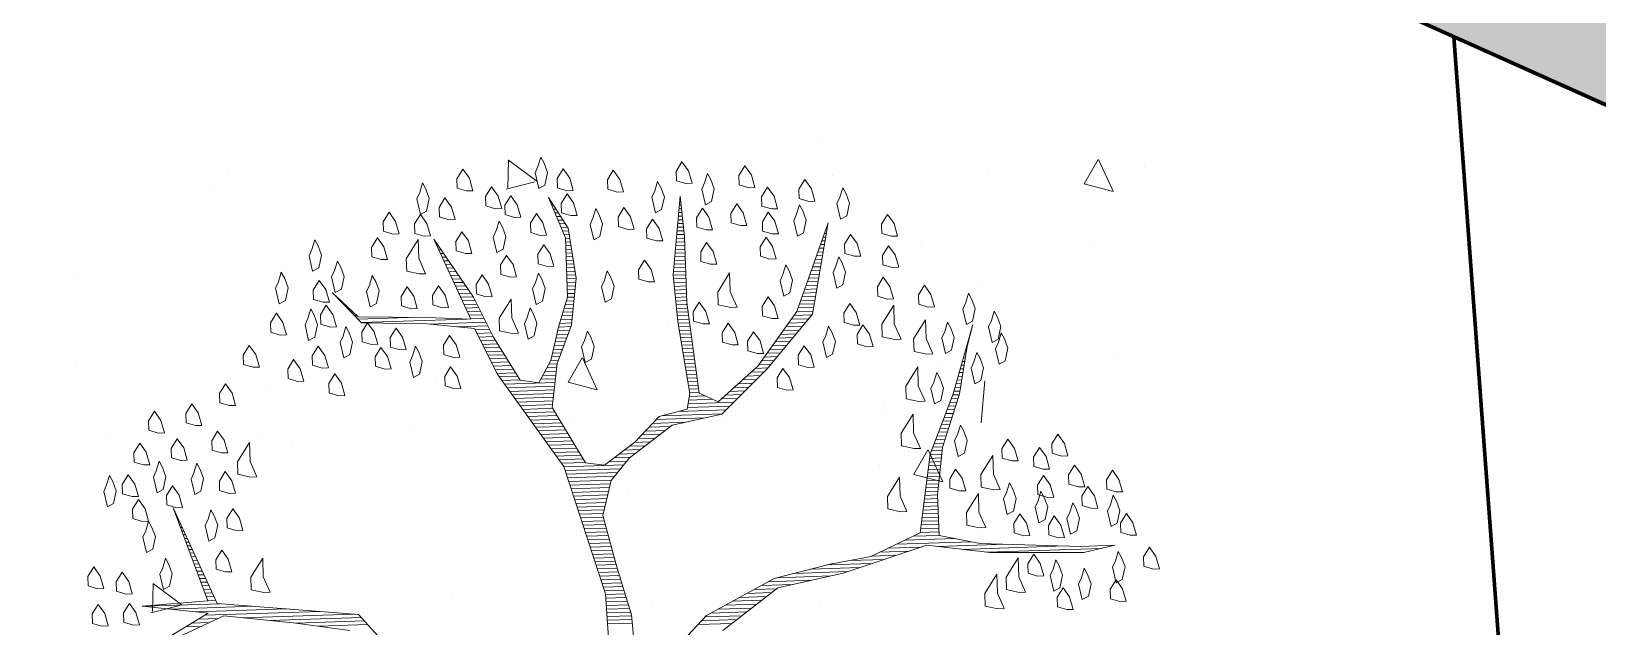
# Model space of a CAD drawing. Header units: millimetres. Extents: x 111 to 1506, y 14 to 566.
# Drawn here: x 223.946 to 226.904, y 198.289 to 199.414 of the extents above; entities that cross this region are included whole.
import ezdxf

# ---------------------------------------------------------------- set-up
doc = ezdxf.new("R2010")
doc.units = ezdxf.units.MM
doc.layers.add('ARBOLES', color=78, linetype='Continuous', lineweight=5)
doc.layers.add('G', color=254, linetype='Continuous', lineweight=5)

# ---------------------------------------------------------------- blocks, each defined once
blk = doc.blocks.new('*X16')
at = {"color": 0}
for p, q in [((17.5775, 17.92), (17.578, 17.92)), ((17.5814, 17.91), (17.584, 17.91)), ((17.5852, 17.9), (17.59, 17.9)), ((17.9321, 17.9), (17.9348, 17.9)), ((17.9333, 17.91), (17.9341, 17.91)), ((17.5891, 17.89), (17.596, 17.89)), ((17.5929, 17.88), (17.602, 17.88)), ((17.5967, 17.87), (17.608, 17.87)), ((17.6006, 17.86), (17.614, 17.86)), ((17.9273, 17.86), (17.9379, 17.86)), ((17.9285, 17.87), (17.9371, 17.87)), ((17.9297, 17.88), (17.9364, 17.88)), ((17.9309, 17.89), (17.9356, 17.89)), ((17.2621, 17.82), (17.2622, 17.82)), ((17.6044, 17.85), (17.62, 17.85)), ((17.6083, 17.84), (17.626, 17.84)), ((17.6121, 17.83), (17.6285, 17.83)), ((17.616, 17.82), (17.6298, 17.82)), ((17.9225, 17.82), (17.941, 17.82)), ((17.9237, 17.83), (17.9402, 17.83)), ((17.9249, 17.84), (17.9395, 17.84)), ((17.9261, 17.85), (17.9387, 17.85)), ((18.33, 17.82), (18.3316, 17.82)), ((17.2663, 17.81), (17.2685, 17.81)), ((17.2706, 17.8), (17.2748, 17.8)), ((17.2748, 17.79), (17.2811, 17.79)), ((17.279, 17.78), (17.2874, 17.78)), ((17.6191, 17.81), (17.631, 17.81)), ((17.6191, 17.8), (17.6323, 17.8)), ((17.6191, 17.79), (17.6335, 17.79)), ((17.6191, 17.78), (17.6348, 17.78)), ((17.9177, 17.78), (17.9423, 17.78)), ((17.9189, 17.79), (17.9423, 17.79)), ((17.9201, 17.8), (17.9423, 17.8)), ((17.9213, 17.81), (17.9418, 17.81)), ((18.3143, 17.78), (18.3234, 17.78)), ((18.3182, 17.79), (18.3254, 17.79)), ((18.3221, 17.8), (18.3275, 17.8)), ((18.3261, 17.81), (18.3296, 17.81)), ((17.2832, 17.77), (17.2937, 17.77)), ((17.2875, 17.76), (17.3001, 17.76)), ((17.2917, 17.75), (17.3064, 17.75)), ((17.2959, 17.74), (17.3127, 17.74)), ((17.3002, 17.73), (17.319, 17.73)), ((17.6191, 17.77), (17.636, 17.77)), ((17.6191, 17.76), (17.6373, 17.76)), ((17.6191, 17.75), (17.6385, 17.75)), ((17.6191, 17.74), (17.6398, 17.74)), ((17.6191, 17.73), (17.641, 17.73)), ((17.9117, 17.73), (17.9423, 17.73)), ((17.9129, 17.74), (17.9423, 17.74)), ((17.9141, 17.75), (17.9423, 17.75)), ((17.9153, 17.76), (17.9423, 17.76)), ((17.9165, 17.77), (17.9423, 17.77)), ((18.2946, 17.73), (18.313, 17.73)), ((18.2986, 17.74), (18.3151, 17.74)), ((18.3025, 17.75), (18.3171, 17.75)), ((18.3064, 17.76), (18.3192, 17.76)), ((18.3104, 17.77), (18.3213, 17.77)), ((17.3044, 17.72), (17.3253, 17.72)), ((17.3086, 17.71), (17.3316, 17.71)), ((17.3129, 17.7), (17.3379, 17.7)), ((17.3171, 17.69), (17.3443, 17.69)), ((17.6191, 17.72), (17.6423, 17.72)), ((17.6191, 17.71), (17.6435, 17.71)), ((17.6191, 17.7), (17.6445, 17.7)), ((17.6191, 17.69), (17.6431, 17.69)), ((17.9083, 17.7), (17.9423, 17.7)), ((17.909, 17.69), (17.9423, 17.69)), ((17.9093, 17.71), (17.9423, 17.71)), ((17.9105, 17.72), (17.9423, 17.72)), ((18.2789, 17.69), (18.3047, 17.69)), ((18.2829, 17.7), (18.3068, 17.7)), ((18.2868, 17.71), (18.3089, 17.71)), ((18.2907, 17.72), (18.3109, 17.72)), ((16.9852, 17.68), (16.9856, 17.68)), ((16.9942, 17.67), (16.9956, 17.67)), ((17.0032, 17.66), (17.0056, 17.66)), ((17.0122, 17.65), (17.0156, 17.65)), ((17.3213, 17.68), (17.3506, 17.68)), ((17.3256, 17.67), (17.3569, 17.67)), ((17.3298, 17.66), (17.3632, 17.66)), ((17.334, 17.65), (17.368, 17.65)), ((17.619, 17.65), (17.6378, 17.65)), ((17.6191, 17.68), (17.6418, 17.68)), ((17.6191, 17.67), (17.6405, 17.67)), ((17.6191, 17.66), (17.6391, 17.66)), ((17.9097, 17.68), (17.9423, 17.68)), ((17.9103, 17.67), (17.9423, 17.67)), ((17.911, 17.66), (17.9423, 17.66)), ((17.9117, 17.65), (17.9423, 17.65)), ((18.2632, 17.65), (18.2965, 17.65)), ((18.2671, 17.66), (18.2985, 17.66)), ((18.2711, 17.67), (18.3006, 17.67)), ((18.275, 17.68), (18.3027, 17.68)), ((17.0212, 17.64), (17.0256, 17.64)), ((17.0302, 17.63), (17.0356, 17.63)), ((17.0392, 17.62), (17.0456, 17.62)), ((17.0482, 17.61), (17.1861, 17.61)), ((17.3382, 17.64), (17.3727, 17.64)), ((17.3425, 17.63), (17.3773, 17.63)), ((17.3467, 17.62), (17.3819, 17.62)), ((17.3509, 17.61), (17.3865, 17.61)), ((17.6057, 17.61), (17.6325, 17.61)), ((17.6091, 17.62), (17.6338, 17.62)), ((17.6124, 17.63), (17.6351, 17.63)), ((17.6157, 17.64), (17.6365, 17.64)), ((17.9123, 17.64), (17.9423, 17.64)), ((17.913, 17.63), (17.9423, 17.63)), ((17.9137, 17.62), (17.9428, 17.62)), ((17.9143, 17.61), (17.9438, 17.61)), ((18.2475, 17.61), (18.2882, 17.61)), ((18.2514, 17.62), (18.2903, 17.62)), ((18.2554, 17.63), (18.2923, 17.63)), ((18.2593, 17.64), (18.2944, 17.64)), ((17.0572, 17.6), (17.3444, 17.6)), ((17.2417, 17.59), (17.3957, 17.59)), ((17.3167, 17.58), (17.4003, 17.58)), ((17.3552, 17.6), (17.3911, 17.6)), ((17.3657, 17.57), (17.405, 17.57)), ((17.3704, 17.56), (17.4096, 17.56)), ((17.5899, 17.56), (17.6219, 17.56)), ((17.5926, 17.57), (17.6261, 17.57)), ((17.5957, 17.58), (17.6285, 17.58)), ((17.5991, 17.59), (17.6298, 17.59)), ((17.6024, 17.6), (17.6311, 17.6)), ((17.915, 17.6), (17.9448, 17.6)), ((17.9157, 17.59), (17.9459, 17.59)), ((17.9163, 17.58), (17.9469, 17.58)), ((17.9172, 17.57), (17.9479, 17.57)), ((17.9186, 17.56), (17.949, 17.56)), ((18.2164, 17.56), (18.2628, 17.56)), ((18.2241, 17.57), (18.2717, 17.57)), ((18.2317, 17.58), (18.2805, 17.58)), ((18.2394, 17.59), (18.284, 17.59)), ((18.2436, 17.6), (18.2861, 17.6)), ((17.3751, 17.55), (17.4142, 17.55)), ((17.3797, 17.54), (17.4197, 17.54)), ((17.3844, 17.53), (17.4254, 17.53)), ((17.3891, 17.52), (17.4311, 17.52)), ((17.579, 17.52), (17.6053, 17.52)), ((17.5817, 17.53), (17.6094, 17.53)), ((17.5844, 17.54), (17.6136, 17.54)), ((17.5872, 17.55), (17.6178, 17.55)), ((17.9199, 17.55), (17.95, 17.55)), ((17.9212, 17.54), (17.951, 17.54)), ((17.9225, 17.53), (17.9521, 17.53)), ((17.9238, 17.52), (17.9531, 17.52)), ((18.1858, 17.52), (18.2276, 17.52)), ((18.1935, 17.53), (18.2364, 17.53)), ((18.2011, 17.54), (18.2452, 17.54)), ((18.2088, 17.55), (18.254, 17.55)), ((18.7099, 17.52), (18.7105, 17.52)), ((18.7131, 17.53), (18.7134, 17.53)), ((17.3937, 17.51), (17.4369, 17.51)), ((17.3984, 17.5), (17.4426, 17.5)), ((17.4031, 17.49), (17.4483, 17.49)), ((17.4077, 17.48), (17.454, 17.48)), ((17.568, 17.48), (17.5886, 17.48)), ((17.5708, 17.49), (17.5928, 17.49)), ((17.5735, 17.5), (17.5969, 17.5)), ((17.5762, 17.51), (17.6011, 17.51)), ((17.9251, 17.51), (17.9541, 17.51)), ((17.9264, 17.5), (17.9552, 17.5)), ((17.9277, 17.49), (17.9562, 17.49)), ((17.929, 17.48), (17.9572, 17.48)), ((18.1553, 17.48), (18.1923, 17.48)), ((18.1629, 17.49), (18.2011, 17.49)), ((18.1706, 17.5), (18.2099, 17.5)), ((18.1782, 17.51), (18.2187, 17.51)), ((18.6971, 17.48), (18.6991, 17.48)), ((18.7003, 17.49), (18.7019, 17.49)), ((18.7035, 17.5), (18.7048, 17.5)), ((18.7067, 17.51), (18.7077, 17.51)), ((17.4124, 17.47), (17.4597, 17.47)), ((17.4171, 17.46), (17.4654, 17.46)), ((17.4217, 17.45), (17.4711, 17.45)), ((17.4276, 17.44), (17.4769, 17.44)), ((17.5452, 17.44), (17.5806, 17.44)), ((17.5509, 17.45), (17.582, 17.45)), ((17.5566, 17.46), (17.5834, 17.46)), ((17.5623, 17.47), (17.5849, 17.47)), ((17.9303, 17.47), (17.9583, 17.47)), ((17.9316, 17.46), (17.9593, 17.46)), ((17.9329, 17.45), (17.9604, 17.45)), ((17.9342, 17.44), (17.9614, 17.44)), ((18.1221, 17.44), (18.157, 17.44)), ((18.1323, 17.45), (18.1658, 17.45)), ((18.14, 17.46), (18.1746, 17.46)), ((18.1476, 17.47), (18.1834, 17.47)), ((18.6844, 17.44), (18.6911, 17.44)), ((18.6876, 17.45), (18.6931, 17.45)), ((18.6908, 17.46), (18.6951, 17.46)), ((18.694, 17.47), (18.6971, 17.47)), ((17.4343, 17.43), (17.4826, 17.43)), ((17.441, 17.42), (17.5777, 17.42)), ((17.4476, 17.41), (17.5763, 17.41)), ((17.4543, 17.4), (17.5749, 17.4)), ((17.461, 17.39), (17.5734, 17.39)), ((17.5394, 17.43), (17.5792, 17.43)), ((17.9355, 17.43), (17.9624, 17.43)), ((17.9368, 17.42), (17.9635, 17.42)), ((17.9381, 17.41), (17.9645, 17.41)), ((17.9394, 17.4), (17.9655, 17.4)), ((17.9407, 17.39), (17.9666, 17.39)), ((18.063, 17.39), (18.1038, 17.39)), ((18.0748, 17.4), (18.1146, 17.4)), ((18.0867, 17.41), (18.1253, 17.41)), ((18.0985, 17.42), (18.136, 17.42)), ((18.1103, 17.43), (18.1467, 17.43)), ((18.6685, 17.39), (18.6811, 17.39)), ((18.6717, 17.4), (18.6831, 17.4)), ((18.6749, 17.41), (18.6851, 17.41)), ((18.6781, 17.42), (18.6871, 17.42)), ((18.6812, 17.43), (18.6891, 17.43)), ((17.4676, 17.38), (17.572, 17.38)), ((17.4743, 17.37), (17.5706, 17.37)), ((17.481, 17.36), (17.5692, 17.36)), ((17.4876, 17.35), (17.5695, 17.35)), ((17.9367, 17.35), (18.061, 17.35)), ((17.9387, 17.36), (18.004, 17.36)), ((17.9407, 17.37), (17.984, 17.37)), ((17.942, 17.38), (17.9676, 17.38)), ((18.0276, 17.36), (18.0717, 17.36)), ((18.0394, 17.37), (18.0824, 17.37)), ((18.0512, 17.38), (18.0931, 17.38)), ((18.6555, 17.35), (18.6727, 17.35)), ((18.659, 17.36), (18.6751, 17.36)), ((18.6621, 17.37), (18.6771, 17.37)), ((18.6653, 17.38), (18.6791, 17.38)), ((17.4943, 17.34), (17.5751, 17.34)), ((17.501, 17.33), (17.5807, 17.33)), ((17.5076, 17.32), (17.5862, 17.32)), ((17.5143, 17.31), (17.5918, 17.31)), ((17.8487, 17.31), (17.9816, 17.31)), ((17.8637, 17.32), (18.0288, 17.32)), ((17.9087, 17.33), (18.0396, 17.33)), ((17.9347, 17.34), (18.0503, 17.34)), ((18.6387, 17.31), (18.6586, 17.31)), ((18.6429, 17.32), (18.6621, 17.32)), ((18.6471, 17.33), (18.6656, 17.33)), ((18.6513, 17.34), (18.6692, 17.34)), ((17.521, 17.3), (17.5973, 17.3)), ((17.5276, 17.29), (17.6029, 17.29)), ((17.5343, 17.28), (17.6084, 17.28)), ((17.541, 17.27), (17.614, 17.27)), ((17.8087, 17.27), (17.859, 17.27)), ((17.8187, 17.28), (17.873, 17.28)), ((17.8287, 17.29), (17.887, 17.29)), ((17.8387, 17.3), (17.9283, 17.3)), ((18.6218, 17.27), (18.6445, 17.27)), ((18.626, 17.28), (18.648, 17.28)), ((18.6303, 17.29), (18.6515, 17.29)), ((18.6345, 17.3), (18.6551, 17.3)), ((17.5476, 17.26), (17.6195, 17.26)), ((17.5543, 17.25), (17.6251, 17.25)), ((17.561, 17.24), (17.6307, 17.24)), ((17.5676, 17.23), (17.6362, 17.23)), ((17.5743, 17.22), (17.6418, 17.22)), ((17.7456, 17.22), (17.789, 17.22)), ((17.7599, 17.23), (17.803, 17.23)), ((17.7741, 17.24), (17.817, 17.24)), ((17.7884, 17.25), (17.831, 17.25)), ((17.7987, 17.26), (17.845, 17.26)), ((18.6008, 17.22), (18.6268, 17.22)), ((18.605, 17.23), (18.6303, 17.23)), ((18.6092, 17.24), (18.6339, 17.24)), ((18.6134, 17.25), (18.6374, 17.25)), ((18.6176, 17.26), (18.6409, 17.26)), ((17.581, 17.21), (17.6473, 17.21)), ((17.5876, 17.2), (17.6529, 17.2)), ((17.5939, 17.19), (17.7568, 17.19)), ((17.5968, 17.18), (17.7482, 17.18)), ((17.717, 17.2), (17.7653, 17.2)), ((17.7313, 17.21), (17.775, 17.21)), ((18.5868, 17.18), (18.6189, 17.18)), ((18.5884, 17.19), (18.6202, 17.19)), ((18.5924, 17.2), (18.6215, 17.2)), ((18.5966, 17.21), (18.6233, 17.21)), ((17.5998, 17.17), (17.7396, 17.17)), ((17.6027, 17.16), (17.731, 17.16)), ((17.6056, 17.15), (17.7225, 17.15)), ((17.6085, 17.14), (17.7189, 17.14)), ((18.5805, 17.14), (18.6135, 17.14)), ((18.5821, 17.15), (18.6149, 17.15)), ((18.5837, 17.16), (18.6162, 17.16)), ((18.5853, 17.17), (18.6175, 17.17)), ((16.5321, 17.11), (16.5325, 17.11)), ((16.5355, 17.1), (16.5367, 17.1)), ((17.6115, 17.13), (17.7161, 17.13)), ((17.6144, 17.12), (17.7134, 17.12)), ((17.6173, 17.11), (17.7107, 17.11)), ((17.6203, 17.1), (17.7079, 17.1)), ((18.5742, 17.1), (18.6082, 17.1)), ((18.5758, 17.11), (18.6095, 17.11)), ((18.5774, 17.12), (18.6109, 17.12)), ((18.5789, 17.13), (18.6122, 17.13)), ((16.5388, 17.09), (16.5409, 17.09)), ((16.5421, 17.08), (16.5451, 17.08)), ((16.5454, 17.07), (16.5493, 17.07)), ((16.5488, 17.06), (16.5535, 17.06)), ((16.5521, 17.05), (16.5577, 17.05)), ((17.6232, 17.09), (17.7052, 17.09)), ((17.6261, 17.08), (17.7025, 17.08)), ((17.629, 17.07), (17.6998, 17.07)), ((17.632, 17.06), (17.697, 17.06)), ((17.6349, 17.05), (17.6968, 17.05)), ((18.5663, 17.05), (18.6056, 17.05)), ((18.5679, 17.06), (18.6056, 17.06)), ((18.5695, 17.07), (18.6056, 17.07)), ((18.571, 17.08), (18.6056, 17.08)), ((18.5726, 17.09), (18.6069, 17.09)), ((16.5554, 17.04), (16.5619, 17.04)), ((16.5588, 17.03), (16.566, 17.03)), ((16.5621, 17.02), (16.5702, 17.02)), ((16.5654, 17.01), (16.5744, 17.01)), ((17.6378, 17.04), (17.6992, 17.04)), ((17.6407, 17.03), (17.7015, 17.03)), ((17.6437, 17.02), (17.7039, 17.02)), ((17.6466, 17.01), (17.7062, 17.01)), ((18.5598, 17.01), (18.6056, 17.01)), ((18.5615, 17.02), (18.6056, 17.02)), ((18.5632, 17.03), (18.6056, 17.03)), ((18.5647, 17.04), (18.6056, 17.04)), ((16.5688, 17), (16.5786, 17)), ((16.5721, 16.99), (16.5828, 16.99)), ((16.5754, 16.98), (16.587, 16.98)), ((16.5788, 16.97), (16.5912, 16.97)), ((17.6495, 17), (17.7086, 17)), ((17.6524, 16.99), (17.7109, 16.99)), ((17.6554, 16.98), (17.7133, 16.98)), ((17.6583, 16.97), (17.7156, 16.97)), ((18.5353, 16.97), (18.6056, 16.97)), ((18.5548, 16.98), (18.6056, 16.98)), ((18.5565, 16.99), (18.6056, 16.99)), ((18.5582, 17), (18.6056, 17)), ((16.5821, 16.96), (16.5954, 16.96)), ((16.5854, 16.95), (16.5996, 16.95)), ((16.5888, 16.94), (16.6038, 16.94)), ((16.5921, 16.93), (16.608, 16.93)), ((17.6612, 16.96), (17.718, 16.96)), ((17.6642, 16.95), (17.7204, 16.95)), ((17.6671, 16.94), (17.7227, 16.94)), ((17.67, 16.93), (17.7251, 16.93)), ((18.4439, 16.93), (18.523, 16.93)), ((18.4668, 16.94), (18.5567, 16.94)), ((18.4896, 16.95), (18.6918, 16.95)), ((18.5125, 16.96), (18.6485, 16.96)), ((18.6009, 16.94), (18.7864, 16.94)), ((18.6675, 16.93), (18.9464, 16.93)), ((16.5954, 16.92), (16.6122, 16.92)), ((16.5988, 16.91), (16.6164, 16.91)), ((16.6021, 16.9), (16.6206, 16.9)), ((16.6054, 16.89), (16.6248, 16.89)), ((16.6088, 16.88), (16.629, 16.88)), ((17.6729, 16.92), (17.7274, 16.92)), ((17.6759, 16.91), (17.7298, 16.91)), ((17.6788, 16.9), (17.7324, 16.9)), ((17.6817, 16.89), (17.7351, 16.89)), ((17.6846, 16.88), (17.7378, 16.88)), ((18.2095, 16.88), (18.3542, 16.88)), ((18.2545, 16.89), (18.388, 16.89)), ((18.2995, 16.9), (18.4217, 16.9)), ((18.3608, 16.91), (18.4555, 16.91)), ((18.4211, 16.92), (18.4892, 16.92)), ((18.7342, 16.92), (19.0449, 16.92)), ((16.443, 16.85), (16.6488, 16.85)), ((16.513, 16.84), (16.7388, 16.84)), ((16.6121, 16.87), (16.6331, 16.87)), ((16.6154, 16.86), (16.6373, 16.86)), ((17.6876, 16.87), (17.7404, 16.87)), ((17.6905, 16.86), (17.7431, 16.86)), ((17.6934, 16.85), (17.7458, 16.85)), ((17.6957, 16.84), (17.7484, 16.84)), ((18.0992, 16.84), (18.1601, 16.84)), ((18.1192, 16.85), (18.2036, 16.85)), ((18.1392, 16.86), (18.2561, 16.86)), ((18.1645, 16.87), (18.3086, 16.87)), ((16.5708, 16.8), (16.6189, 16.8)), ((16.583, 16.83), (16.8288, 16.83)), ((16.5885, 16.81), (16.6422, 16.81)), ((16.6062, 16.82), (16.9188, 16.82)), ((16.7083, 16.81), (17.0088, 16.81)), ((16.7816, 16.8), (17.0309, 16.8)), ((17.6961, 16.83), (17.7511, 16.83)), ((17.6964, 16.82), (17.7538, 16.82)), ((17.6967, 16.81), (17.7564, 16.81)), ((17.6971, 16.8), (17.7591, 16.8)), ((18.0192, 16.8), (18.1047, 16.8)), ((18.0392, 16.81), (18.1186, 16.81)), ((18.0592, 16.82), (18.1324, 16.82)), ((18.0792, 16.83), (18.1463, 16.83)), ((16.5531, 16.79), (16.5956, 16.79)), ((16.8532, 16.79), (17.0394, 16.79)), ((16.9132, 16.78), (17.0478, 16.78)), ((17.6974, 16.79), (17.7618, 16.79)), ((17.6977, 16.78), (17.7639, 16.78)), ((17.6981, 16.77), (17.7645, 16.77)), ((17.6984, 16.76), (17.7651, 16.76)), ((17.9535, 16.76), (18.0494, 16.76)), ((17.9635, 16.77), (18.0632, 16.77)), ((17.9792, 16.78), (18.0771, 16.78)), ((17.9992, 16.79), (18.0909, 16.79)), ((17.9435, 16.75), (18.0355, 16.75))]:
    blk.add_line(p, q, dxfattribs=at)
blk = doc.blocks.new('E1E')
at = {"layer": 'ARBOLES', "ltscale": 0.2}
for p, q in [((96.7825, 58.4946), (96.7278, 58.4546)), ((96.8025, 58.431), (96.78, 58.4907)), ((96.8019, 58.4317), (96.7246, 58.4514)), ((96.5104, 58.2531), (96.5104, 58.2531)), ((96.1659, 58.1962), (96.1659, 58.1962)), ((96.3063, 58.1771), (96.3063, 58.1771)), ((97.0096, 58.183), (97.0096, 58.183)), ((97.032, 58.1625), (97.032, 58.1625)), ((95.7346, 58.0534), (95.7346, 58.0534)), ((97.1546, 58.0293), (97.1546, 58.0293)), ((96.6306, 58.0145), (96.6306, 58.0145)), ((96.7075, 58.0206), (96.7075, 58.0206)), ((95.5753, 57.9605), (95.5753, 57.9605)), ((96.8535, 57.957), (96.8535, 57.957)), ((95.3825, 57.8989), (95.3825, 57.8989)), ((96.7329, 57.9133), (96.7329, 57.9133)), ((95.6956, 57.8639), (95.6956, 57.8639)), ((96.3831, 57.8787), (96.3831, 57.8787)), ((95.1169, 57.82), (95.1169, 57.82)), ((95.8816, 57.8288), (95.8816, 57.8288)), ((97.2321, 57.8433), (97.2321, 57.8433)), ((96.0586, 57.7367), (96.0586, 57.7367)), ((96.3808, 57.7588), (96.3808, 57.7588)), ((96.5308, 57.6837), (96.5308, 57.6837)), ((96.0916, 57.5886), (96.0336, 57.6433)), ((96.1011, 57.6524), (96.0338, 57.644)), ((96.0922, 57.5891), (96.1014, 57.6522)), ((96.5309, 57.6553), (96.5309, 57.6553)), ((94.9516, 57.6149), (94.9516, 57.6149)), ((95.7341, 57.5948), (95.7341, 57.5948)), ((95.3729, 57.5622), (95.3729, 57.5622)), ((95.2847, 57.4872), (95.2267, 57.5419)), ((95.2942, 57.551), (95.227, 57.5425)), ((95.2854, 57.4877), (95.2946, 57.5508)), ((97.0189, 57.5576), (97.0189, 57.5576)), ((96.9955, 57.5021), (96.9955, 57.5021)), ((94.7552, 57.4724), (94.7552, 57.4724)), ((95.4096, 57.4529), (95.4096, 57.4529)), ((95.4163, 57.4332), (95.4163, 57.4332)), ((95.9403, 57.448), (95.9403, 57.448)), ((95.2247, 57.2935), (95.1969, 57.385)), ((95.2543, 57.4023), (95.2543, 57.4023)), ((96.4995, 57.3914), (96.4995, 57.3914)), ((96.6945, 57.4157), (96.6945, 57.4157)), ((95.0851, 57.311), (95.0851, 57.311)), ((95.7535, 57.3323), (95.7535, 57.3323)), ((95.9202, 57.3422), (95.9202, 57.3422)), ((95.3415, 57.2983), (95.3415, 57.2983)), ((96.3968, 57.2987), (96.3421, 57.2587)), ((96.37, 57.2738), (96.37, 57.2738)), ((96.4168, 57.2351), (96.3942, 57.2948)), ((96.2526, 57.2622), (96.2526, 57.2622)), ((96.4161, 57.2358), (96.3388, 57.2555)), ((94.9776, 57.1326), (94.9776, 57.1326)), ((96.0455, 57.1319), (96.0455, 57.1319)), ((95.3165, 57.1024), (95.3165, 57.1024)), ((95.4768, 57.0625), (95.4768, 57.0625)), ((95.5976, 57.0405), (95.5976, 57.0405)), ((95.721, 56.99), (95.721, 56.99)), ((95.7812, 56.9208), (95.7812, 56.9208)), ((95.1247, 56.908), (95.1247, 56.908)), ((95.3965, 56.8481), (95.3965, 56.8481)), ((95.6238, 56.8379), (95.6238, 56.8379)), ((95.1744, 56.7297), (95.1164, 56.7844)), ((95.1839, 56.7935), (95.1166, 56.785)), ((95.175, 56.7302), (95.1842, 56.7933)), ((95.072, 56.7062), (95.072, 56.7062))]:
    blk.add_line(p, q, dxfattribs=at)
for points in [[(96.2345, 58.3733), (96.3437, 58.3206), (96.6509, 58.4184), (96.8252, 58.2544), (96.6733, 58.4206), (96.807, 58.4879), (96.6617, 58.4466), (96.7737, 58.5977), (96.6263, 58.4386), (96.4745, 58.3944), (96.3488, 58.3618)], [(95.5632, 58.0431), (95.4838, 57.9065), (95.3588, 57.8196), (95.2064, 57.6894), (95.0676, 57.651), (94.8696, 57.5706), (94.8103, 57.5286), (94.8819, 57.5605), (95.0958, 57.6402), (95.189, 57.6583), (95.2267, 57.5738), (95.2571, 57.4704), (95.2673, 57.3425), (95.2913, 57.2362), (95.2985, 57.1849), (95.2803, 57.3482), (95.2773, 57.495), (95.2418, 57.6273), (95.231, 57.6692), (95.3147, 57.761), (95.3935, 57.8117), (95.499, 57.8898), (95.6102, 58.0251), (95.6715, 58.1849)], [(95.7164, 58.1893), (95.7692, 58.0881), (95.8387, 58.0021), (95.9139, 57.9032), (95.9263, 57.8229), (95.9075, 57.76), (95.8454, 57.6544), (95.75, 57.5886), (95.693, 57.4541), (95.6447, 57.3001), (95.6897, 57.0941), (95.6801, 57.308), (95.7154, 57.4563), (95.7681, 57.5655), (95.8158, 57.5633), (95.9193, 57.3834), (95.9802, 57.2468), (96.0243, 57.1651), (95.9714, 57.3364), (95.9215, 57.4311), (95.8354, 57.572), (95.8274, 57.6074), (95.8801, 57.6465), (95.909, 57.7217), (95.9538, 57.7962), (95.9957, 57.8071), (96.1128, 57.719), (96.1404, 57.6221), (96.1426, 57.5296), (96.173, 57.4262), (96.2324, 57.3279), (96.3004, 57.2803), (96.2302, 57.3504), (96.1752, 57.4739), (96.1686, 57.5412), (96.1563, 57.6214), (96.162, 57.6785), (96.2039, 57.6894), (96.2965, 57.6215), (96.3732, 57.5543), (96.5063, 57.4655), (96.3594, 57.6027), (96.4534, 57.6368), (96.5994, 57.694), (96.6746, 57.6651), (96.5871, 57.7041), (96.4476, 57.6498), (96.3442, 57.6194), (96.2553, 57.6966), (96.0383, 57.8338), (95.8415, 58.0658), (95.7481, 58.258)]]:
    blk.add_lwpolyline(points, dxfattribs=at)
for points in [[(96.8742, 58.5645), (96.8966, 58.5667), (96.9053, 58.5472), (96.9009, 58.5219), (96.8792, 58.5356), (96.8612, 58.5588)], [(96.8091, 58.5356), (96.8315, 58.5378), (96.8402, 58.5183), (96.8359, 58.493), (96.8142, 58.5067), (96.7961, 58.5298)], [(96.9154, 58.4894), (96.9378, 58.4916), (96.9465, 58.4721), (96.9422, 58.4468), (96.9205, 58.4605), (96.9024, 58.4836)], [(96.8511, 58.4763), (96.8735, 58.4785), (96.8822, 58.459), (96.8779, 58.4337), (96.8562, 58.4474), (96.8381, 58.4705)], [(96.7962, 58.3896), (96.7969, 58.4055), (96.7759, 58.4351), (96.7658, 58.4228), (96.7709, 58.3939), (96.7861, 58.3773), (96.7984, 58.3671)], [(96.562, 58.3554), (96.5909, 58.3605), (96.6025, 58.3345), (96.5939, 58.2839), (96.5765, 58.3229), (96.549, 58.3496)], [(96.6603, 58.3446), (96.6828, 58.3468), (96.6914, 58.3273), (96.6871, 58.302), (96.6654, 58.3157), (96.6473, 58.3388)], [(96.8635, 58.326), (96.8642, 58.3419), (96.8432, 58.3715), (96.8331, 58.3592), (96.8382, 58.3303), (96.8534, 58.3137), (96.8657, 58.3036)], [(96.8787, 58.3094), (96.9011, 58.3116), (96.9098, 58.292), (96.9055, 58.2667), (96.8838, 58.2805), (96.8657, 58.3036)], [(96.985, 58.2632), (96.9857, 58.2791), (96.9647, 58.3087), (96.9546, 58.2964), (96.9597, 58.2675), (96.9749, 58.2509), (96.9872, 58.2408)], [(96.7421, 58.2486), (96.7428, 58.2645), (96.7218, 58.2941), (96.7117, 58.2818), (96.7168, 58.2529), (96.732, 58.2363), (96.7443, 58.2261)], [(96.672, 58.2485), (96.6944, 58.2507), (96.7031, 58.2312), (96.6988, 58.2059), (96.6771, 58.2196), (96.659, 58.2427)], [(96.8187, 58.2515), (96.8411, 58.2537), (96.8498, 58.2342), (96.8455, 58.2089), (96.8238, 58.2226), (96.8057, 58.2457)], [(96.8925, 58.1908), (96.8932, 58.2067), (96.8722, 58.2364), (96.8621, 58.2241), (96.8672, 58.1951), (96.8824, 58.1785), (96.8947, 58.1684)], [(96.9214, 58.266), (96.9438, 58.2682), (96.9525, 58.2487), (96.9481, 58.2234), (96.9264, 58.2371), (96.9084, 58.2602)], [(96.8116, 58.1626), (96.8123, 58.1785), (96.7913, 58.2081), (96.7812, 58.1958), (96.7863, 58.1669), (96.8014, 58.1503), (96.8137, 58.1402)], [(96.7197, 58.1762), (96.7422, 58.1784), (96.7508, 58.1589), (96.7465, 58.1336), (96.7248, 58.1473), (96.7067, 58.1705)], [(96.9243, 58.1894), (96.9467, 58.1916), (96.9554, 58.1721), (96.9511, 58.1468), (96.9294, 58.1605), (96.9113, 58.1836)], [(96.6887, 58.1235), (96.7176, 58.1285), (96.7292, 58.1025), (96.7206, 58.0519), (96.7032, 58.0909), (96.6757, 58.1177)], [(96.8492, 58.1481), (96.8716, 58.1503), (96.8803, 58.1308), (96.8759, 58.1055), (96.8542, 58.1192), (96.8362, 58.1423)], [(96.7704, 58.0975), (96.7928, 58.0997), (96.8015, 58.0802), (96.7972, 58.0549), (96.7755, 58.0686), (96.7574, 58.0917)], [(96.9208, 58.1099), (96.9432, 58.1121), (96.9518, 58.0926), (96.9475, 58.0672), (96.9258, 58.081), (96.9077, 58.1041)], [(96.8485, 58.0621), (96.8709, 58.0643), (96.8796, 58.0448), (96.8753, 58.0195), (96.8536, 58.0332), (96.8355, 58.0563)], [(96.7943, 57.9912), (96.8167, 57.9934), (96.8254, 57.9739), (96.8211, 57.9486), (96.7994, 57.9623), (96.7813, 57.9854)], [(96.5725, 57.8769), (96.5949, 57.879), (96.6036, 57.8595), (96.5993, 57.8342), (96.5776, 57.848), (96.5595, 57.8711)], [(96.6715, 57.882), (96.6939, 57.8842), (96.7026, 57.8647), (96.6983, 57.8394), (96.6766, 57.8531), (96.6585, 57.8762)], [(96.7771, 57.89), (96.7995, 57.8922), (96.8082, 57.8727), (96.8038, 57.8474), (96.7821, 57.8611), (96.764, 57.8842)], [(96.6311, 57.8328), (96.6535, 57.835), (96.6622, 57.8155), (96.6578, 57.7902), (96.6362, 57.8039), (96.6181, 57.827)], [(96.4511, 57.7293), (96.4519, 57.7452), (96.4309, 57.7748), (96.4208, 57.7625), (96.4258, 57.7336), (96.441, 57.717), (96.4533, 57.7069)], [(96.4981, 57.7814), (96.5205, 57.7836), (96.5292, 57.7641), (96.5249, 57.7388), (96.5032, 57.7525), (96.4851, 57.7756)], [(96.6145, 57.7475), (96.6152, 57.7634), (96.5942, 57.793), (96.5841, 57.7807), (96.5892, 57.7518), (96.6044, 57.7352), (96.6167, 57.7251)], [(96.7034, 57.7403), (96.7041, 57.7562), (96.6832, 57.7859), (96.673, 57.7736), (96.6781, 57.7446), (96.6933, 57.728), (96.7056, 57.7179)], [(96.7475, 57.7989), (96.7699, 57.8011), (96.7786, 57.7816), (96.7743, 57.7563), (96.7526, 57.77), (96.7345, 57.7931)], [(95.0025, 57.7623), (95.0314, 57.7674), (95.0429, 57.7413), (95.0343, 57.6907), (95.0169, 57.7298), (94.9894, 57.7565)], [(96.3347, 57.7632), (96.3571, 57.7654), (96.3658, 57.7459), (96.3615, 57.7206), (96.3398, 57.7343), (96.3217, 57.7574)], [(96.5473, 57.7409), (96.5697, 57.7431), (96.5784, 57.7236), (96.5741, 57.6983), (96.5524, 57.712), (96.5343, 57.7351)], [(96.6492, 57.7396), (96.6716, 57.7417), (96.6803, 57.7222), (96.676, 57.6969), (96.6543, 57.7107), (96.6362, 57.7338)], [(94.8565, 57.7051), (94.8789, 57.7072), (94.8876, 57.6877), (94.8832, 57.6624), (94.8616, 57.6761), (94.8435, 57.6993)], [(94.9714, 57.7095), (95.0003, 57.7146), (95.0119, 57.6885), (95.0033, 57.6379), (94.9859, 57.677), (94.9584, 57.7037)], [(96.483, 57.7279), (96.5054, 57.7301), (96.5141, 57.7106), (96.5097, 57.6853), (96.488, 57.699), (96.4699, 57.7221)], [(96.7967, 57.6883), (96.7974, 57.7042), (96.7764, 57.7339), (96.7663, 57.7216), (96.7714, 57.6927), (96.7866, 57.676), (96.7989, 57.6659)], [(94.8529, 57.6255), (94.8536, 57.6414), (94.8326, 57.6711), (94.8225, 57.6588), (94.8276, 57.6299), (94.8428, 57.6132), (94.8551, 57.6031)], [(94.9201, 57.6321), (94.9208, 57.648), (94.8999, 57.6776), (94.8898, 57.6653), (94.8948, 57.6364), (94.91, 57.6198), (94.9223, 57.6097)], [(96.3637, 57.6982), (96.3861, 57.7003), (96.3948, 57.6808), (96.3905, 57.6555), (96.3688, 57.6692), (96.3507, 57.6924)], [(96.6854, 57.6933), (96.7078, 57.6955), (96.7165, 57.676), (96.7122, 57.6507), (96.6905, 57.6644), (96.6724, 57.6875)], [(94.7517, 57.6428), (94.7741, 57.645), (94.7828, 57.6255), (94.7785, 57.6002), (94.7568, 57.6139), (94.7387, 57.637)], [(94.9469, 57.6596), (94.9693, 57.6618), (94.978, 57.6423), (94.9736, 57.6169), (94.9519, 57.6307), (94.9339, 57.6538)], [(95.2902, 57.641), (95.3192, 57.6461), (95.3307, 57.6201), (95.3221, 57.5695), (95.3047, 57.6085), (95.2772, 57.6352)], [(96.4946, 57.6317), (96.517, 57.6339), (96.5257, 57.6144), (96.5214, 57.5891), (96.4997, 57.6028), (96.4816, 57.626)], [(96.6023, 57.6174), (96.603, 57.6333), (96.582, 57.6629), (96.5719, 57.6506), (96.577, 57.6217), (96.5922, 57.6051), (96.6045, 57.595)], [(96.6883, 57.6167), (96.689, 57.6326), (96.6681, 57.6622), (96.6579, 57.6499), (96.663, 57.621), (96.6782, 57.6044), (96.6905, 57.5943)], [(96.7541, 57.5914), (96.7548, 57.6073), (96.7339, 57.637), (96.7237, 57.6247), (96.7288, 57.5958), (96.744, 57.5791), (96.7563, 57.569)], [(94.7959, 57.5612), (94.7966, 57.5771), (94.7756, 57.6067), (94.7655, 57.5944), (94.7705, 57.5655), (94.7857, 57.5489), (94.798, 57.5388)], [(95.1103, 57.6076), (95.1392, 57.6127), (95.1508, 57.5867), (95.1421, 57.5361), (95.1248, 57.5751), (95.0973, 57.6019)], [(96.1021, 57.5505), (96.1028, 57.5664), (96.0818, 57.596), (96.0717, 57.5837), (96.0768, 57.5548), (96.092, 57.5382), (96.1043, 57.5281)], [(96.2424, 57.5506), (96.2431, 57.5665), (96.2221, 57.5961), (96.212, 57.5838), (96.2171, 57.5549), (96.2322, 57.5383), (96.2445, 57.5282)], [(96.2604, 57.5976), (96.2893, 57.6027), (96.3009, 57.5767), (96.2923, 57.5261), (96.2749, 57.5651), (96.2474, 57.5918)], [(96.4295, 57.6028), (96.452, 57.605), (96.4606, 57.5855), (96.4563, 57.5602), (96.4346, 57.5739), (96.4165, 57.597)], [(94.9361, 57.5613), (94.9585, 57.5634), (94.9672, 57.5439), (94.9629, 57.5186), (94.9412, 57.5323), (94.9231, 57.5555)], [(95.0105, 57.5866), (95.0329, 57.5888), (95.0416, 57.5693), (95.0373, 57.544), (95.0156, 57.5577), (94.9975, 57.5808)], [(94.7091, 57.5459), (94.7315, 57.5481), (94.7402, 57.5286), (94.7359, 57.5033), (94.7142, 57.517), (94.6961, 57.5401)], [(94.9332, 57.4976), (94.934, 57.5135), (94.913, 57.5432), (94.9029, 57.5309), (94.9079, 57.502), (94.9231, 57.4853), (94.9354, 57.4752)], [(95.0099, 57.5006), (95.0106, 57.5165), (94.9896, 57.5461), (94.9795, 57.5338), (94.9846, 57.5049), (94.9998, 57.4883), (95.0121, 57.4782)], [(95.0836, 57.51), (95.0843, 57.5259), (95.0633, 57.5556), (95.0532, 57.5433), (95.0583, 57.5144), (95.0735, 57.4977), (95.0858, 57.4876)], [(95.1841, 57.547), (95.2065, 57.5492), (95.2151, 57.5296), (95.2108, 57.5043), (95.1891, 57.5181), (95.171, 57.5412)], [(96.3472, 57.5427), (96.3696, 57.5449), (96.3783, 57.5254), (96.374, 57.5001), (96.3523, 57.5138), (96.3342, 57.5369)], [(96.5069, 57.5515), (96.5358, 57.5566), (96.5474, 57.5306), (96.5388, 57.48), (96.5214, 57.519), (96.4939, 57.5457)], [(96.5995, 57.5537), (96.6219, 57.5559), (96.6306, 57.5364), (96.6262, 57.5111), (96.6045, 57.5248), (96.5865, 57.548)], [(94.7865, 57.4946), (94.8089, 57.4968), (94.8176, 57.4773), (94.8133, 57.452), (94.7916, 57.4657), (94.7735, 57.4889)], [(94.8545, 57.447), (94.8552, 57.4629), (94.8342, 57.4925), (94.8241, 57.4802), (94.8292, 57.4513), (94.8444, 57.4347), (94.8567, 57.4246)], [(94.9933, 57.4854), (95.0157, 57.4876), (95.0243, 57.4681), (95.02, 57.4428), (94.9983, 57.4565), (94.9802, 57.4796)], [(95.1125, 57.5151), (95.1414, 57.5202), (95.153, 57.4942), (95.1444, 57.4436), (95.127, 57.4826), (95.0995, 57.5093)], [(95.3157, 57.4965), (95.3446, 57.5015), (95.3561, 57.4755), (95.3475, 57.4249), (95.3301, 57.4639), (95.3026, 57.4907)], [(96.2547, 57.4704), (96.2554, 57.4863), (96.2344, 57.5159), (96.2243, 57.5036), (96.2294, 57.4747), (96.2446, 57.4581), (96.2569, 57.448)], [(96.5966, 57.4901), (96.619, 57.4923), (96.6277, 57.4728), (96.6234, 57.4475), (96.6017, 57.4612), (96.5836, 57.4843)], [(94.8906, 57.4709), (94.913, 57.4731), (94.9217, 57.4535), (94.9174, 57.4282), (94.8957, 57.442), (94.8776, 57.4651)], [(95.2362, 57.4299), (95.2369, 57.4458), (95.2159, 57.4754), (95.2058, 57.4631), (95.2109, 57.4342), (95.2261, 57.4176), (95.2384, 57.4075)], [(95.6337, 57.4822), (95.6561, 57.4844), (95.6648, 57.4649), (95.6605, 57.4396), (95.6388, 57.4533), (95.6207, 57.4764)], [(96.1116, 57.4067), (96.1123, 57.4226), (96.0913, 57.4522), (96.0812, 57.4399), (96.0863, 57.411), (96.1015, 57.3944), (96.1138, 57.3842)], [(96.3125, 57.4805), (96.3349, 57.4827), (96.3436, 57.4632), (96.3393, 57.4379), (96.3176, 57.4516), (96.2995, 57.4747)], [(96.4268, 57.469), (96.4492, 57.4712), (96.4578, 57.4517), (96.4535, 57.4264), (96.4318, 57.4401), (96.4137, 57.4633)], [(96.5287, 57.4677), (96.5511, 57.4699), (96.5598, 57.4503), (96.5555, 57.425), (96.5338, 57.4388), (96.5157, 57.4619)], [(94.8531, 57.4152), (94.8755, 57.4174), (94.8842, 57.3978), (94.8798, 57.3725), (94.8581, 57.3863), (94.8401, 57.4094)], [(94.9369, 57.4369), (94.9593, 57.4391), (94.968, 57.4196), (94.9637, 57.3943), (94.942, 57.408), (94.9239, 57.4311)], [(95.0258, 57.4298), (95.0482, 57.4319), (95.0569, 57.4124), (95.0526, 57.3871), (95.0309, 57.4008), (95.0128, 57.424)], [(95.0996, 57.4392), (95.122, 57.4414), (95.1306, 57.4219), (95.1263, 57.3966), (95.1046, 57.4103), (95.0865, 57.4334)], [(95.6085, 57.4164), (95.6309, 57.4186), (95.6396, 57.3991), (95.6353, 57.3738), (95.6136, 57.3875), (95.5955, 57.4106)], [(95.727, 57.4302), (95.7494, 57.4324), (95.7581, 57.4129), (95.7538, 57.3876), (95.7321, 57.4013), (95.714, 57.4245)], [(95.7877, 57.4339), (95.8102, 57.4361), (95.8188, 57.4166), (95.8145, 57.3913), (95.7928, 57.405), (95.7747, 57.4281)], [(95.8666, 57.4144), (95.889, 57.4166), (95.8976, 57.3971), (95.8933, 57.3718), (95.8716, 57.3855), (95.8535, 57.4086)], [(96.2432, 57.4263), (96.2656, 57.4285), (96.2743, 57.4089), (96.2699, 57.3836), (96.2482, 57.3974), (96.2302, 57.4205)], [(96.382, 57.3946), (96.3827, 57.4105), (96.3617, 57.4401), (96.3516, 57.4278), (96.3567, 57.3989), (96.3719, 57.3823), (96.3842, 57.3721)], [(96.5757, 57.3795), (96.5764, 57.3954), (96.5555, 57.425), (96.5453, 57.4127), (96.5504, 57.3838), (96.5656, 57.3672), (96.5779, 57.3571)], [(94.9984, 57.3864), (95.0208, 57.3885), (95.0295, 57.369), (95.0252, 57.3437), (95.0035, 57.3575), (94.9854, 57.3806)], [(95.3309, 57.3396), (95.3317, 57.3555), (95.3107, 57.3851), (95.3006, 57.3728), (95.3056, 57.3439), (95.3208, 57.3273), (95.3331, 57.3172)], [(95.3461, 57.3931), (95.375, 57.3982), (95.3866, 57.3722), (95.3779, 57.3216), (95.3606, 57.3606), (95.3331, 57.3873)], [(96.4911, 57.412), (96.5135, 57.4142), (96.5222, 57.3947), (96.5179, 57.3694), (96.4962, 57.3831), (96.4781, 57.4062)], [(95.5984, 57.334), (95.5991, 57.3499), (95.5781, 57.3795), (95.568, 57.3672), (95.5731, 57.3383), (95.5883, 57.3217), (95.6006, 57.3116)], [(95.7264, 57.3442), (95.7488, 57.3464), (95.7575, 57.3269), (95.7531, 57.3016), (95.7314, 57.3153), (95.7134, 57.3384)], [(95.8225, 57.3559), (95.8514, 57.3609), (95.863, 57.3349), (95.8544, 57.2843), (95.837, 57.3233), (95.8095, 57.3501)], [(96.0177, 57.3726), (96.0401, 57.3748), (96.0488, 57.3553), (96.0444, 57.33), (96.0227, 57.3437), (96.0047, 57.3668)], [(96.2851, 57.367), (96.3075, 57.3692), (96.3162, 57.3497), (96.3119, 57.3244), (96.2902, 57.3381), (96.2721, 57.3612)], [(96.3545, 57.3512), (96.377, 57.3533), (96.3856, 57.3338), (96.3813, 57.3085), (96.3596, 57.3223), (96.3415, 57.3454)], [(96.4023, 57.349), (96.4247, 57.3512), (96.4334, 57.3317), (96.429, 57.3064), (96.4073, 57.3201), (96.3893, 57.3432)], [(95.5023, 57.3224), (95.5247, 57.3246), (95.5334, 57.305), (95.5291, 57.2797), (95.5074, 57.2935), (95.4893, 57.3166)], [(96.1891, 57.2853), (96.1898, 57.3012), (96.1688, 57.3308), (96.1587, 57.3185), (96.1637, 57.2896), (96.1789, 57.273), (96.1912, 57.2629)], [(96.4782, 57.3361), (96.5006, 57.3383), (96.5093, 57.3187), (96.5049, 57.2934), (96.4833, 57.3072), (96.4652, 57.3303)], [(95.2638, 57.2629), (95.2645, 57.2788), (95.2435, 57.3085), (95.2334, 57.2962), (95.2385, 57.2673), (95.2537, 57.2506), (95.266, 57.2405)], [(95.37, 57.2869), (95.3989, 57.2919), (95.4105, 57.2659), (95.4019, 57.2153), (95.3845, 57.2543), (95.357, 57.2811)], [(95.4495, 57.2833), (95.4785, 57.2884), (95.49, 57.2624), (95.4814, 57.2118), (95.464, 57.2508), (95.4365, 57.2775)], [(95.5486, 57.2884), (95.571, 57.2906), (95.5797, 57.2711), (95.5753, 57.2458), (95.5537, 57.2595), (95.5356, 57.2826)], [(95.7409, 57.2416), (95.7416, 57.2575), (95.7206, 57.2871), (95.7105, 57.2748), (95.7156, 57.2459), (95.7308, 57.2293), (95.7431, 57.2192)], [(95.9021, 57.2822), (95.9245, 57.2844), (95.9332, 57.2648), (95.9288, 57.2395), (95.9071, 57.2533), (95.8891, 57.2764)], [(96.0358, 57.2794), (96.0582, 57.2816), (96.0669, 57.262), (96.0626, 57.2367), (96.0409, 57.2505), (96.0228, 57.2736)], [(96.1059, 57.2794), (96.1283, 57.2816), (96.137, 57.2621), (96.1327, 57.2368), (96.111, 57.2505), (96.0929, 57.2736)], [(96.2375, 57.299), (96.2599, 57.3012), (96.2686, 57.2817), (96.2643, 57.2564), (96.2426, 57.2701), (96.2245, 57.2932)], [(95.2291, 57.2007), (95.2298, 57.2166), (95.2088, 57.2463), (95.1987, 57.234), (95.2038, 57.2051), (95.219, 57.1884), (95.2313, 57.1783)], [(95.3513, 57.224), (95.352, 57.2399), (95.331, 57.2695), (95.3209, 57.2572), (95.326, 57.2283), (95.3412, 57.2117), (95.3535, 57.2015)], [(96.2671, 57.2499), (96.2896, 57.2521), (96.2982, 57.2326), (96.2939, 57.2073), (96.2722, 57.221), (96.2541, 57.2441)], [(96.3489, 57.2239), (96.3496, 57.2398), (96.3286, 57.2695), (96.3185, 57.2572), (96.3236, 57.2282), (96.3387, 57.2116), (96.351, 57.2015)], [(95.2624, 57.161), (95.2631, 57.1769), (95.2421, 57.2065), (95.232, 57.1942), (95.2371, 57.1653), (95.2523, 57.1487), (95.2646, 57.1386)], [(95.5002, 57.2045), (95.5226, 57.2067), (95.5313, 57.1872), (95.527, 57.1619), (95.5053, 57.1756), (95.4872, 57.1988)], [(95.6361, 57.1793), (95.6368, 57.1952), (95.6158, 57.2249), (95.6057, 57.2126), (95.6108, 57.1837), (95.626, 57.167), (95.6383, 57.1569)], [(95.7814, 57.2206), (95.8038, 57.2228), (95.8125, 57.2033), (95.8082, 57.178), (95.7865, 57.1917), (95.7684, 57.2149)], [(95.9404, 57.2135), (95.9628, 57.2157), (95.9715, 57.1962), (95.9672, 57.1709), (95.9455, 57.1846), (95.9274, 57.2077)], [(96.0821, 57.1753), (96.0829, 57.1912), (96.0619, 57.2208), (96.0518, 57.2085), (96.0568, 57.1796), (96.072, 57.163), (96.0843, 57.1529)], [(96.1602, 57.2101), (96.1826, 57.2122), (96.1913, 57.1927), (96.187, 57.1674), (96.1653, 57.1812), (96.1472, 57.2043)], [(95.3318, 57.1451), (95.3325, 57.1611), (95.3115, 57.1907), (95.3014, 57.1784), (95.3065, 57.1495), (95.3217, 57.1329), (95.334, 57.1227)], [(95.407, 57.1864), (95.4294, 57.1886), (95.4381, 57.1691), (95.4337, 57.1438), (95.412, 57.1575), (95.3939, 57.1806)], [(95.7981, 57.1657), (95.8205, 57.1679), (95.8292, 57.1484), (95.8248, 57.1231), (95.8031, 57.1368), (95.785, 57.1599)], [(95.8718, 57.1752), (95.8942, 57.1773), (95.9029, 57.1578), (95.8986, 57.1325), (95.8769, 57.1463), (95.8588, 57.1694)], [(95.5162, 57.1337), (95.5386, 57.1359), (95.5472, 57.1164), (95.5429, 57.0911), (95.5212, 57.1048), (95.5031, 57.1279)], [(95.6058, 57.1424), (95.6282, 57.1446), (95.6369, 57.1251), (95.6326, 57.0998), (95.6109, 57.1135), (95.5928, 57.1367)], [(95.7634, 57.1035), (95.7641, 57.1194), (95.7431, 57.149), (95.733, 57.1368), (95.7381, 57.1078), (95.7533, 57.0912), (95.7656, 57.0811)], [(95.9839, 57.116), (95.9846, 57.1319), (95.9636, 57.1615), (95.9535, 57.1492), (95.9586, 57.1203), (95.9738, 57.1037), (95.9861, 57.0936)], [(96.0229, 57.1333), (96.0453, 57.1355), (96.054, 57.116), (96.0497, 57.0907), (96.028, 57.1044), (96.0099, 57.1275)], [(95.8212, 57.1137), (95.8436, 57.1159), (95.8523, 57.0964), (95.848, 57.071), (95.8263, 57.0848), (95.8082, 57.1079)], [(95.5451, 57.0687), (95.5675, 57.0709), (95.5762, 57.0513), (95.5719, 57.026), (95.5502, 57.0398), (95.5321, 57.0629)], [(95.6868, 57.0305), (95.6875, 57.0464), (95.6666, 57.076), (95.6564, 57.0637), (95.6615, 57.0348), (95.6767, 57.0182), (95.689, 57.008)], [(95.749, 57.0659), (95.7714, 57.0681), (95.7801, 57.0486), (95.7757, 57.0233), (95.7541, 57.037), (95.736, 57.0601)], [(95.887, 57.0884), (95.9094, 57.0906), (95.9181, 57.0711), (95.9138, 57.0458), (95.8921, 57.0595), (95.874, 57.0826)]]:
    blk.add_lwpolyline(points, close=True, dxfattribs=at)
at = {"layer": 'ARBOLES', "ltscale": 0.2, "xscale": 0.8372139817761642, "yscale": 0.8372139817761642, "zscale": 0.8372139817761642, "rotation": 204.0028523145856}
blk.add_blockref('*X16', (103.6395, 76.9735), dxfattribs=at)

msp = doc.modelspace()

# ---------------------------------------------------------------- hatches: boundary and pattern name
at = {"layer": 'G', "lineweight": 100, "ltscale": 1000}
h = msp.add_hatch(dxfattribs=at)
h.set_pattern_fill('AR-HBONE', color=256, scale=0.046, angle=-22.08523, style=0)
h.set_pattern_definition([(22.914772, (777.23143, 1670.63463), (0.097837146, 0.241122153), [0.552, -0.184]), (112.914772, (777.40091, 1670.70627), (0.097837146, 0.241122153), [0.552, -0.184])])
edge = h.paths.add_edge_path()
edge.add_line((221.74739, 201.07699), (222.24177, 203.56684))
edge.add_line((222.24177, 203.56684), (283.25265, 176.18215))
edge.add_line((283.25265, 176.18215), (282.61554, 174.27589))
edge.add_line((282.61554, 174.27589), (222.04443, 201.46319))

# ---------------------------------------------------------------- linework, layer by layer
at = {"lineweight": 100, "ltscale": 1000}
for p, q in [((239.20693, 193.75981), (223.71382, 200.71388)), ((226.63239, 199.40388), (227.48537, 187.87235))]:
    msp.add_line(p, q, dxfattribs=at)
for points in [[(222.22982, 193.24791), (223.71382, 200.71388), (239.20693, 193.75981)], [(222.22982, 193.24791), (223.71382, 200.71388), (239.20693, 193.75981)], [(233.59286, 181.6254), (222.22982, 193.24791), (223.71382, 200.71388), (239.20693, 193.75981), (233.59286, 181.6254)]]:
    msp.add_lwpolyline(points, dxfattribs=at)

# ---------------------------------------------------------------- block references
at = {"layer": 'ARBOLES', "color": 0, "xscale": 0.8310831642732954, "yscale": 0.8310831642732954, "zscale": 0.8310831642732954, "rotation": 157.9147716791316}
msp.add_blockref('E1E', (316.98211, 213.12023), dxfattribs=at)

doc.saveas('drawing.dxf')
